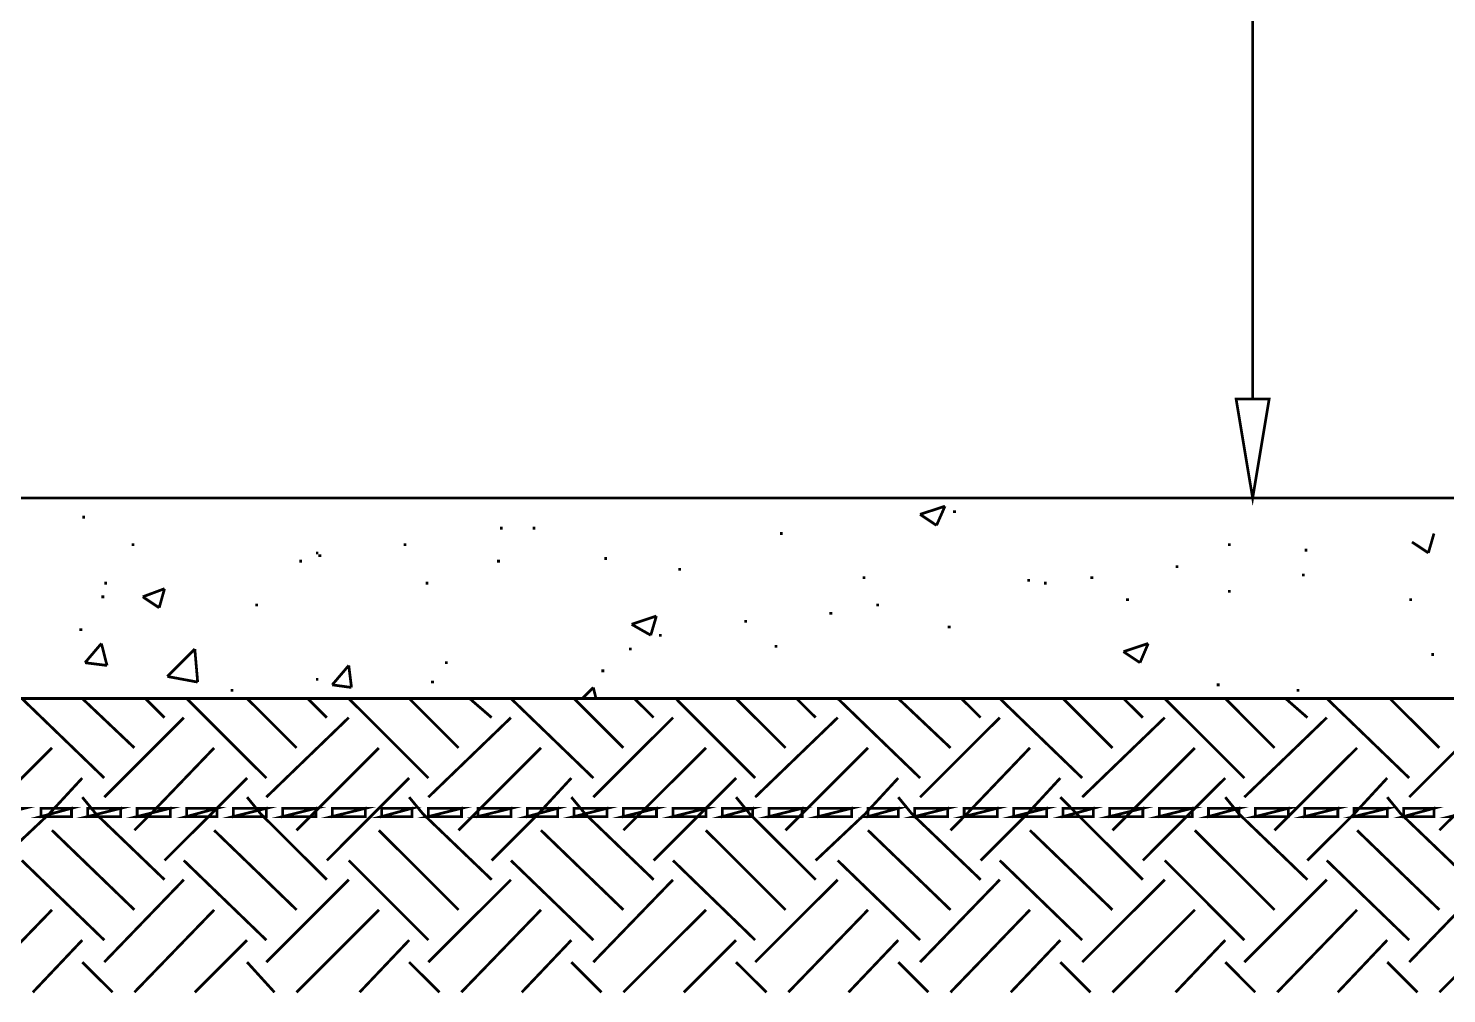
# Model space of a CAD drawing. Header units: metres. Extents: x 3290 to 4536, y 1562 to 1983.
# Drawn here: x 4047.75 to 4059.61, y 1635.2 to 1643.27 of the extents above; entities that cross this region are included whole.
import ezdxf

# ---------------------------------------------------------------- set-up
doc = ezdxf.new("R2010")
doc.units = ezdxf.units.M
for name, color, linetype in [('C00-00-00-BLACK', 7, 'Continuous'), ('C00-7E-FF', 150, 'Continuous'), ('C00-FF-00', 3, 'Continuous'), ('C95-49-00', 34, 'Continuous')]:
    doc.layers.add(name, color=color, linetype=linetype)

msp = doc.modelspace()

# ---------------------------------------------------------------- linework, layer by layer
at = {"layer": 'C00-00-00-BLACK', "const_width": 0.0229}
for points in [[(4016.209, 1639.343), (4068.831, 1639.343)], [(4051.237, 1639.343), (4051.26, 1639.343)], [(4051.237, 1639.343), (4051.26, 1639.343)], [(4053.785, 1639.343), (4053.809, 1639.343)], [(4055.21, 1639.206), (4055.418, 1639.275)], [(4055.347, 1639.114), (4055.418, 1639.275)], [(4048.205, 1639.183), (4048.228, 1639.183)], [(4055.21, 1639.206), (4055.347, 1639.114)], [(4055.486, 1639.229), (4055.51, 1639.229)], [(4051.697, 1639.091), (4051.72, 1639.091)], [(4051.971, 1639.091), (4051.994, 1639.091)], [(4054.039, 1639.046), (4054.062, 1639.046)], [(4059.459, 1638.884), (4059.506, 1639.046)], [(4048.619, 1638.952), (4048.641, 1638.952)], [(4050.893, 1638.952), (4050.915, 1638.952)], [(4057.783, 1638.952), (4057.807, 1638.952)], [(4059.322, 1638.975), (4059.459, 1638.884)], [(4050.02, 1638.815), (4050.043, 1638.815)], [(4050.158, 1638.884), (4050.18, 1638.884)], [(4050.18, 1638.861), (4050.203, 1638.861)], [(4051.673, 1638.815), (4051.697, 1638.815)], [(4052.569, 1638.837), (4052.592, 1638.837)], [(4058.425, 1638.907), (4058.448, 1638.907)], [(4053.189, 1638.746), (4053.212, 1638.746)], [(4057.346, 1638.769), (4057.37, 1638.769)], [(4058.402, 1638.7), (4058.425, 1638.7)], [(4048.389, 1638.631), (4048.412, 1638.631)], [(4048.893, 1638.585), (4048.711, 1638.517)], [(4048.848, 1638.425), (4048.893, 1638.585)], [(4051.076, 1638.631), (4051.099, 1638.631)], [(4054.729, 1638.677), (4054.751, 1638.677)], [(4056.106, 1638.654), (4056.128, 1638.654)], [(4056.245, 1638.631), (4056.267, 1638.631)], [(4056.634, 1638.677), (4056.657, 1638.677)], [(4057.783, 1638.563), (4057.807, 1638.563)], [(4048.365, 1638.517), (4048.389, 1638.517)], [(4048.711, 1638.517), (4048.848, 1638.425)], [(4049.652, 1638.448), (4049.675, 1638.448)], [(4054.843, 1638.448), (4054.866, 1638.448)], [(4056.932, 1638.494), (4056.957, 1638.494)], [(4059.299, 1638.494), (4059.322, 1638.494)], [(4052.798, 1638.287), (4053.005, 1638.356)], [(4052.958, 1638.196), (4053.005, 1638.356)], [(4054.452, 1638.379), (4054.475, 1638.379)], [(4048.181, 1638.242), (4048.205, 1638.242)], [(4052.798, 1638.287), (4052.958, 1638.196)], [(4053.74, 1638.311), (4053.762, 1638.311)], [(4055.441, 1638.264), (4055.464, 1638.264)], [(4048.228, 1637.966), (4048.365, 1638.127)], [(4048.412, 1637.943), (4048.365, 1638.127)], [(4053.028, 1638.196), (4053.05, 1638.196)], [(4053.994, 1638.104), (4054.016, 1638.104)], [(4056.91, 1638.058), (4057.117, 1638.127)], [(4057.048, 1637.966), (4057.117, 1638.127)], [(4048.917, 1637.851), (4049.146, 1638.081)], [(4049.17, 1637.804), (4049.146, 1638.081)], [(4052.776, 1638.081), (4052.798, 1638.081)], [(4056.91, 1638.058), (4057.048, 1637.966)], [(4059.483, 1638.035), (4059.506, 1638.035)], [(4048.228, 1637.966), (4048.412, 1637.943)], [(4048.917, 1637.851), (4049.17, 1637.804)], [(4050.295, 1637.781), (4050.433, 1637.943)], [(4050.456, 1637.759), (4050.433, 1637.943)], [(4051.237, 1637.966), (4051.26, 1637.966)], [(4052.546, 1637.898), (4052.569, 1637.898)], [(4049.446, 1637.736), (4049.468, 1637.736)], [(4050.158, 1637.828), (4050.18, 1637.828)], [(4050.295, 1637.781), (4050.456, 1637.759)], [(4051.122, 1637.804), (4051.145, 1637.804)], [(4052.385, 1637.667), (4052.478, 1637.759)], [(4052.5, 1637.667), (4052.478, 1637.759)], [(4057.69, 1637.781), (4057.713, 1637.781)], [(4058.357, 1637.736), (4058.38, 1637.736)], [(4019.012, 1637.667), (4066.029, 1637.667)], [(4051.053, 1637.667), (4051.076, 1637.667)]]:
    msp.add_lwpolyline(points, dxfattribs=at)
at = {"layer": 'C00-7E-FF', "const_width": 0.0229}
for points in [[(4057.99, 1640.17), (4057.99, 1645.427)], [(4056.794, 1639.343), (4058.265, 1639.343)]]:
    msp.add_lwpolyline(points, dxfattribs=at)
msp.add_lwpolyline([(4057.852, 1640.17), (4058.128, 1640.17), (4057.99, 1639.343), (4057.852, 1640.17)], close=True, dxfattribs=at)
at = {"layer": 'C00-7E-FF'}
msp.add_lwpolyline([(4057.852, 1640.17), (4058.128, 1640.17), (4057.99, 1639.343), (4057.852, 1640.17)], close=True, dxfattribs=at)
at = {"layer": 'C00-FF-00', "const_width": 0.0229}
for points in [[(4047.446, 1636.749), (4047.446, 1636.68), (4047.723, 1636.749), (4047.446, 1636.749)], [(4047.861, 1636.68), (4048.115, 1636.749), (4048.115, 1636.68), (4047.861, 1636.68)], [(4047.861, 1636.749), (4047.861, 1636.68), (4048.115, 1636.749), (4047.861, 1636.749)], [(4048.25, 1636.68), (4048.527, 1636.749), (4048.527, 1636.68), (4048.25, 1636.68)], [(4048.25, 1636.749), (4048.25, 1636.68), (4048.527, 1636.749), (4048.25, 1636.749)], [(4048.664, 1636.68), (4048.941, 1636.749), (4048.941, 1636.68), (4048.664, 1636.68)], [(4048.664, 1636.749), (4048.664, 1636.68), (4048.941, 1636.749), (4048.664, 1636.749)], [(4049.077, 1636.68), (4049.331, 1636.749), (4049.331, 1636.68), (4049.077, 1636.68)], [(4049.077, 1636.749), (4049.077, 1636.68), (4049.331, 1636.749), (4049.077, 1636.749)], [(4049.468, 1636.68), (4049.745, 1636.749), (4049.745, 1636.68), (4049.468, 1636.68)], [(4049.468, 1636.749), (4049.468, 1636.68), (4049.745, 1636.749), (4049.468, 1636.749)], [(4049.881, 1636.68), (4050.158, 1636.749), (4050.158, 1636.68), (4049.881, 1636.68)], [(4049.881, 1636.749), (4049.881, 1636.68), (4050.158, 1636.749), (4049.881, 1636.749)], [(4050.295, 1636.68), (4050.572, 1636.749), (4050.572, 1636.68), (4050.295, 1636.68)], [(4050.295, 1636.749), (4050.295, 1636.68), (4050.572, 1636.749), (4050.295, 1636.749)], [(4050.708, 1636.68), (4050.962, 1636.749), (4050.962, 1636.68), (4050.708, 1636.68)], [(4050.708, 1636.749), (4050.708, 1636.68), (4050.962, 1636.749), (4050.708, 1636.749)], [(4051.099, 1636.68), (4051.376, 1636.749), (4051.376, 1636.68), (4051.099, 1636.68)], [(4051.099, 1636.749), (4051.099, 1636.68), (4051.376, 1636.749), (4051.099, 1636.749)], [(4051.513, 1636.68), (4051.79, 1636.749), (4051.79, 1636.68), (4051.513, 1636.68)], [(4051.513, 1636.749), (4051.513, 1636.68), (4051.79, 1636.749), (4051.513, 1636.749)], [(4051.926, 1636.68), (4052.18, 1636.749), (4052.18, 1636.68), (4051.926, 1636.68)], [(4051.926, 1636.749), (4051.926, 1636.68), (4052.18, 1636.749), (4051.926, 1636.749)], [(4052.317, 1636.68), (4052.593, 1636.749), (4052.593, 1636.68), (4052.317, 1636.68)], [(4052.317, 1636.749), (4052.317, 1636.68), (4052.593, 1636.749), (4052.317, 1636.749)], [(4052.729, 1636.68), (4053.006, 1636.749), (4053.006, 1636.68), (4052.729, 1636.68)], [(4052.729, 1636.749), (4052.729, 1636.68), (4053.006, 1636.749), (4052.729, 1636.749)], [(4053.144, 1636.68), (4053.42, 1636.749), (4053.42, 1636.68), (4053.144, 1636.68)], [(4053.144, 1636.749), (4053.144, 1636.68), (4053.42, 1636.749), (4053.144, 1636.749)], [(4053.556, 1636.68), (4053.81, 1636.749), (4053.81, 1636.68), (4053.556, 1636.68)], [(4053.556, 1636.749), (4053.556, 1636.68), (4053.81, 1636.749), (4053.556, 1636.749)], [(4053.947, 1636.68), (4054.224, 1636.749), (4054.224, 1636.68), (4053.947, 1636.68)], [(4053.947, 1636.749), (4053.947, 1636.68), (4054.224, 1636.749), (4053.947, 1636.749)], [(4054.36, 1636.68), (4054.637, 1636.749), (4054.637, 1636.68), (4054.36, 1636.68)], [(4054.36, 1636.749), (4054.36, 1636.68), (4054.637, 1636.749), (4054.36, 1636.749)], [(4054.774, 1636.68), (4055.028, 1636.749), (4055.028, 1636.68), (4054.774, 1636.68)], [(4054.774, 1636.749), (4054.774, 1636.68), (4055.028, 1636.749), (4054.774, 1636.749)], [(4055.164, 1636.68), (4055.441, 1636.749), (4055.441, 1636.68), (4055.164, 1636.68)], [(4055.164, 1636.749), (4055.164, 1636.68), (4055.441, 1636.749), (4055.164, 1636.749)], [(4055.578, 1636.68), (4055.855, 1636.749), (4055.855, 1636.68), (4055.578, 1636.68)], [(4055.578, 1636.749), (4055.578, 1636.68), (4055.855, 1636.749), (4055.578, 1636.749)], [(4055.991, 1636.68), (4056.267, 1636.749), (4056.267, 1636.68), (4055.991, 1636.68)], [(4055.991, 1636.749), (4055.991, 1636.68), (4056.267, 1636.749), (4055.991, 1636.749)], [(4056.405, 1636.68), (4056.659, 1636.749), (4056.659, 1636.68), (4056.405, 1636.68)], [(4056.405, 1636.749), (4056.405, 1636.68), (4056.659, 1636.749), (4056.405, 1636.749)], [(4056.794, 1636.68), (4057.072, 1636.749), (4057.072, 1636.68), (4056.794, 1636.68)], [(4056.794, 1636.749), (4056.794, 1636.68), (4057.072, 1636.749), (4056.794, 1636.749)], [(4057.209, 1636.68), (4057.485, 1636.749), (4057.485, 1636.68), (4057.209, 1636.68)], [(4057.209, 1636.749), (4057.209, 1636.68), (4057.485, 1636.749), (4057.209, 1636.749)], [(4057.621, 1636.68), (4057.875, 1636.749), (4057.875, 1636.68), (4057.621, 1636.68)], [(4057.621, 1636.749), (4057.621, 1636.68), (4057.875, 1636.749), (4057.621, 1636.749)], [(4058.012, 1636.68), (4058.289, 1636.749), (4058.289, 1636.68), (4058.012, 1636.68)], [(4058.012, 1636.749), (4058.012, 1636.68), (4058.289, 1636.749), (4058.012, 1636.749)], [(4058.425, 1636.68), (4058.702, 1636.749), (4058.702, 1636.68), (4058.425, 1636.68)], [(4058.425, 1636.749), (4058.425, 1636.68), (4058.702, 1636.749), (4058.425, 1636.749)], [(4058.839, 1636.68), (4059.117, 1636.749), (4059.117, 1636.68), (4058.839, 1636.68)], [(4058.839, 1636.749), (4058.839, 1636.68), (4059.117, 1636.749), (4058.839, 1636.749)], [(4059.252, 1636.68), (4059.506, 1636.749), (4059.506, 1636.68), (4059.252, 1636.68)], [(4059.252, 1636.749), (4059.252, 1636.68), (4059.506, 1636.749), (4059.252, 1636.749)], [(4059.643, 1636.68), (4059.92, 1636.749), (4059.92, 1636.68), (4059.643, 1636.68)]]:
    msp.add_lwpolyline(points, close=True, dxfattribs=at)
at = {"layer": 'C00-FF-00'}
for points in [[(4047.861, 1636.749), (4047.861, 1636.68), (4048.115, 1636.749), (4047.861, 1636.749)], [(4047.861, 1636.68), (4048.115, 1636.749), (4048.115, 1636.68), (4047.861, 1636.68)], [(4048.25, 1636.749), (4048.25, 1636.68), (4048.527, 1636.749), (4048.25, 1636.749)], [(4048.25, 1636.68), (4048.527, 1636.749), (4048.527, 1636.68), (4048.25, 1636.68)], [(4048.664, 1636.749), (4048.664, 1636.68), (4048.941, 1636.749), (4048.664, 1636.749)], [(4048.664, 1636.68), (4048.941, 1636.749), (4048.941, 1636.68), (4048.664, 1636.68)], [(4049.077, 1636.749), (4049.077, 1636.68), (4049.331, 1636.749), (4049.077, 1636.749)], [(4049.077, 1636.68), (4049.331, 1636.749), (4049.331, 1636.68), (4049.077, 1636.68)], [(4049.468, 1636.749), (4049.468, 1636.68), (4049.745, 1636.749), (4049.468, 1636.749)], [(4049.468, 1636.68), (4049.745, 1636.749), (4049.745, 1636.68), (4049.468, 1636.68)], [(4049.881, 1636.749), (4049.881, 1636.68), (4050.158, 1636.749), (4049.881, 1636.749)], [(4049.881, 1636.68), (4050.158, 1636.749), (4050.158, 1636.68), (4049.881, 1636.68)], [(4050.295, 1636.749), (4050.295, 1636.68), (4050.572, 1636.749), (4050.295, 1636.749)], [(4050.295, 1636.68), (4050.572, 1636.749), (4050.572, 1636.68), (4050.295, 1636.68)], [(4050.708, 1636.749), (4050.708, 1636.68), (4050.962, 1636.749), (4050.708, 1636.749)], [(4050.708, 1636.68), (4050.962, 1636.749), (4050.962, 1636.68), (4050.708, 1636.68)], [(4051.099, 1636.749), (4051.099, 1636.68), (4051.376, 1636.749), (4051.099, 1636.749)], [(4051.099, 1636.68), (4051.376, 1636.749), (4051.376, 1636.68), (4051.099, 1636.68)], [(4051.513, 1636.749), (4051.513, 1636.68), (4051.79, 1636.749), (4051.513, 1636.749)], [(4051.513, 1636.68), (4051.79, 1636.749), (4051.79, 1636.68), (4051.513, 1636.68)], [(4051.926, 1636.749), (4051.926, 1636.68), (4052.18, 1636.749), (4051.926, 1636.749)], [(4051.926, 1636.68), (4052.18, 1636.749), (4052.18, 1636.68), (4051.926, 1636.68)], [(4052.317, 1636.749), (4052.317, 1636.68), (4052.593, 1636.749), (4052.317, 1636.749)], [(4052.317, 1636.68), (4052.593, 1636.749), (4052.593, 1636.68), (4052.317, 1636.68)], [(4052.729, 1636.749), (4052.729, 1636.68), (4053.006, 1636.749), (4052.729, 1636.749)], [(4052.729, 1636.68), (4053.006, 1636.749), (4053.006, 1636.68), (4052.729, 1636.68)], [(4053.144, 1636.749), (4053.144, 1636.68), (4053.42, 1636.749), (4053.144, 1636.749)], [(4053.144, 1636.68), (4053.42, 1636.749), (4053.42, 1636.68), (4053.144, 1636.68)], [(4053.556, 1636.749), (4053.556, 1636.68), (4053.81, 1636.749), (4053.556, 1636.749)], [(4053.556, 1636.68), (4053.81, 1636.749), (4053.81, 1636.68), (4053.556, 1636.68)], [(4053.947, 1636.749), (4053.947, 1636.68), (4054.224, 1636.749), (4053.947, 1636.749)], [(4053.947, 1636.68), (4054.224, 1636.749), (4054.224, 1636.68), (4053.947, 1636.68)], [(4054.36, 1636.749), (4054.36, 1636.68), (4054.637, 1636.749), (4054.36, 1636.749)], [(4054.36, 1636.68), (4054.637, 1636.749), (4054.637, 1636.68), (4054.36, 1636.68)], [(4054.774, 1636.749), (4054.774, 1636.68), (4055.028, 1636.749), (4054.774, 1636.749)], [(4054.774, 1636.68), (4055.028, 1636.749), (4055.028, 1636.68), (4054.774, 1636.68)], [(4055.164, 1636.749), (4055.164, 1636.68), (4055.441, 1636.749), (4055.164, 1636.749)], [(4055.164, 1636.68), (4055.441, 1636.749), (4055.441, 1636.68), (4055.164, 1636.68)], [(4055.578, 1636.749), (4055.578, 1636.68), (4055.855, 1636.749), (4055.578, 1636.749)], [(4055.578, 1636.68), (4055.855, 1636.749), (4055.855, 1636.68), (4055.578, 1636.68)], [(4055.991, 1636.749), (4055.991, 1636.68), (4056.267, 1636.749), (4055.991, 1636.749)], [(4055.991, 1636.68), (4056.267, 1636.749), (4056.267, 1636.68), (4055.991, 1636.68)], [(4056.405, 1636.749), (4056.405, 1636.68), (4056.659, 1636.749), (4056.405, 1636.749)], [(4056.405, 1636.68), (4056.659, 1636.749), (4056.659, 1636.68), (4056.405, 1636.68)], [(4056.794, 1636.749), (4056.794, 1636.68), (4057.072, 1636.749), (4056.794, 1636.749)], [(4056.794, 1636.68), (4057.072, 1636.749), (4057.072, 1636.68), (4056.794, 1636.68)], [(4057.209, 1636.749), (4057.209, 1636.68), (4057.485, 1636.749), (4057.209, 1636.749)], [(4057.209, 1636.68), (4057.485, 1636.749), (4057.485, 1636.68), (4057.209, 1636.68)], [(4057.621, 1636.749), (4057.621, 1636.68), (4057.875, 1636.749), (4057.621, 1636.749)], [(4057.621, 1636.68), (4057.875, 1636.749), (4057.875, 1636.68), (4057.621, 1636.68)], [(4058.012, 1636.749), (4058.012, 1636.68), (4058.289, 1636.749), (4058.012, 1636.749)], [(4058.012, 1636.68), (4058.289, 1636.749), (4058.289, 1636.68), (4058.012, 1636.68)], [(4058.425, 1636.749), (4058.425, 1636.68), (4058.702, 1636.749), (4058.425, 1636.749)], [(4058.425, 1636.68), (4058.702, 1636.749), (4058.702, 1636.68), (4058.425, 1636.68)], [(4058.839, 1636.749), (4058.839, 1636.68), (4059.117, 1636.749), (4058.839, 1636.749)], [(4058.839, 1636.68), (4059.117, 1636.749), (4059.117, 1636.68), (4058.839, 1636.68)], [(4059.252, 1636.749), (4059.252, 1636.68), (4059.506, 1636.749), (4059.252, 1636.749)], [(4059.252, 1636.68), (4059.506, 1636.749), (4059.506, 1636.68), (4059.252, 1636.68)]]:
    msp.add_lwpolyline(points, close=True, dxfattribs=at)
at = {"layer": 'C95-49-00', "const_width": 0.0229}
for points in [[(4048.389, 1637.002), (4047.7, 1637.667)], [(4048.641, 1637.254), (4048.205, 1637.667)], [(4048.893, 1637.507), (4048.733, 1637.667)], [(4049.744, 1637.002), (4049.077, 1637.667)], [(4049.997, 1637.254), (4049.583, 1637.667)], [(4050.25, 1637.507), (4050.089, 1637.667)], [(4051.099, 1637.002), (4050.433, 1637.667)], [(4051.351, 1637.254), (4050.938, 1637.667)], [(4051.628, 1637.507), (4051.443, 1637.667)], [(4052.478, 1637.002), (4051.789, 1637.667)], [(4052.729, 1637.254), (4052.317, 1637.667)], [(4052.982, 1637.507), (4052.821, 1637.667)], [(4053.831, 1637.002), (4053.167, 1637.667)], [(4054.085, 1637.254), (4053.671, 1637.667)], [(4054.337, 1637.507), (4054.176, 1637.667)], [(4055.21, 1637.002), (4054.521, 1637.667)], [(4055.464, 1637.254), (4055.027, 1637.667)], [(4055.716, 1637.507), (4055.555, 1637.667)], [(4056.565, 1637.002), (4055.876, 1637.667)], [(4056.818, 1637.254), (4056.405, 1637.667)], [(4057.072, 1637.507), (4056.91, 1637.667)], [(4057.921, 1637.002), (4057.255, 1637.667)], [(4058.173, 1637.254), (4057.761, 1637.667)], [(4058.448, 1637.507), (4058.265, 1637.667)], [(4059.299, 1637.002), (4058.61, 1637.667)], [(4059.551, 1637.254), (4059.137, 1637.667)], [(4048.389, 1636.842), (4049.054, 1637.507)], [(4049.744, 1636.842), (4050.433, 1637.507)], [(4051.099, 1636.842), (4051.789, 1637.507)], [(4052.478, 1636.842), (4053.144, 1637.507)], [(4053.831, 1636.842), (4054.521, 1637.507)], [(4055.21, 1636.842), (4055.876, 1637.507)], [(4056.565, 1636.842), (4057.255, 1637.507)], [(4057.921, 1636.842), (4058.61, 1637.507)], [(4059.299, 1636.842), (4059.964, 1637.507)], [(4047.263, 1636.565), (4047.401, 1636.703), (4047.952, 1637.254)], [(4048.641, 1636.565), (4048.779, 1636.703), (4049.308, 1637.254)], [(4049.997, 1636.565), (4050.135, 1636.703), (4050.685, 1637.254)], [(4051.351, 1636.565), (4051.489, 1636.703), (4052.04, 1637.254)], [(4052.729, 1636.565), (4052.867, 1636.703), (4053.419, 1637.254)], [(4054.085, 1636.565), (4054.223, 1636.703), (4054.774, 1637.254)], [(4055.464, 1636.565), (4055.601, 1636.703), (4056.128, 1637.254)], [(4056.818, 1636.565), (4056.957, 1636.703), (4057.507, 1637.254)], [(4058.173, 1636.565), (4058.311, 1636.703), (4058.863, 1637.254)], [(4059.551, 1636.565), (4059.69, 1636.703), (4060.241, 1637.254)], [(4047.515, 1636.313), (4047.929, 1636.703), (4048.205, 1637.002)], [(4048.893, 1636.313), (4049.284, 1636.703), (4049.583, 1637.002)], [(4050.25, 1636.313), (4050.639, 1636.703), (4050.938, 1637.002)], [(4051.628, 1636.313), (4052.018, 1636.703), (4052.294, 1637.002)], [(4052.982, 1636.313), (4053.373, 1636.703), (4053.671, 1637.002)], [(4054.337, 1636.313), (4054.751, 1636.703), (4055.027, 1637.002)], [(4055.716, 1636.313), (4056.106, 1636.703), (4056.382, 1637.002)], [(4057.072, 1636.313), (4057.461, 1636.703), (4057.761, 1637.002)], [(4058.448, 1636.313), (4058.839, 1636.703), (4059.115, 1637.002)], [(4048.893, 1636.152), (4048.319, 1636.703), (4048.205, 1636.842)], [(4050.25, 1636.152), (4049.697, 1636.703), (4049.583, 1636.842)], [(4051.628, 1636.152), (4051.053, 1636.703), (4050.938, 1636.842)], [(4052.982, 1636.152), (4052.409, 1636.703), (4052.294, 1636.842)], [(4054.337, 1636.152), (4053.785, 1636.703), (4053.671, 1636.842)], [(4055.716, 1636.152), (4055.141, 1636.703), (4055.027, 1636.842)], [(4057.072, 1636.152), (4056.52, 1636.703), (4056.382, 1636.842)], [(4058.448, 1636.152), (4057.875, 1636.703), (4057.761, 1636.842)], [(4059.804, 1636.152), (4059.229, 1636.703), (4059.115, 1636.842)], [(4048.641, 1635.9), (4047.952, 1636.565)], [(4049.997, 1635.9), (4049.308, 1636.565)], [(4051.351, 1635.9), (4050.685, 1636.565)], [(4052.729, 1635.9), (4052.04, 1636.565)], [(4054.085, 1635.9), (4053.419, 1636.565)], [(4055.464, 1635.9), (4054.774, 1636.565)], [(4056.818, 1635.9), (4056.128, 1636.565)], [(4058.173, 1635.9), (4057.507, 1636.565)], [(4059.551, 1635.9), (4058.863, 1636.565)], [(4048.389, 1635.647), (4047.7, 1636.313)], [(4049.744, 1635.647), (4049.054, 1636.313)], [(4051.099, 1635.647), (4050.433, 1636.313)], [(4052.478, 1635.647), (4051.789, 1636.313)], [(4053.831, 1635.647), (4053.144, 1636.313)], [(4055.21, 1635.647), (4054.521, 1636.313)], [(4056.565, 1635.647), (4055.876, 1636.313)], [(4057.921, 1635.647), (4057.255, 1636.313)], [(4059.299, 1635.647), (4058.61, 1636.313)], [(4048.389, 1635.463), (4049.054, 1636.152)], [(4049.744, 1635.463), (4050.433, 1636.152)], [(4051.099, 1635.463), (4051.789, 1636.152)], [(4052.478, 1635.463), (4053.144, 1636.152)], [(4053.831, 1635.463), (4054.521, 1636.152)], [(4055.21, 1635.463), (4055.876, 1636.152)], [(4056.565, 1635.463), (4057.255, 1636.152)], [(4057.921, 1635.463), (4058.61, 1636.152)], [(4059.299, 1635.463), (4059.964, 1636.152)], [(4047.286, 1635.211), (4047.952, 1635.9)], [(4048.641, 1635.211), (4049.308, 1635.9)], [(4049.997, 1635.211), (4050.685, 1635.9)], [(4051.374, 1635.211), (4052.04, 1635.9)], [(4052.729, 1635.211), (4053.419, 1635.9)], [(4054.108, 1635.211), (4054.774, 1635.9)], [(4055.464, 1635.211), (4056.128, 1635.9)], [(4056.818, 1635.211), (4057.507, 1635.9)], [(4058.196, 1635.211), (4058.863, 1635.9)], [(4059.551, 1635.211), (4060.241, 1635.9)], [(4047.792, 1635.211), (4048.205, 1635.647)], [(4049.146, 1635.211), (4049.583, 1635.647)], [(4050.524, 1635.211), (4050.938, 1635.647)], [(4051.88, 1635.211), (4052.294, 1635.647)], [(4053.235, 1635.211), (4053.671, 1635.647)], [(4054.612, 1635.211), (4055.027, 1635.647)], [(4055.968, 1635.211), (4056.382, 1635.647)], [(4057.346, 1635.211), (4057.761, 1635.647)], [(4058.702, 1635.211), (4059.115, 1635.647)], [(4048.459, 1635.211), (4048.205, 1635.463)], [(4049.812, 1635.211), (4049.583, 1635.463)], [(4051.191, 1635.211), (4050.938, 1635.463)], [(4052.546, 1635.211), (4052.294, 1635.463)], [(4053.925, 1635.211), (4053.671, 1635.463)], [(4055.279, 1635.211), (4055.027, 1635.463)], [(4056.634, 1635.211), (4056.382, 1635.463)], [(4058.012, 1635.211), (4057.761, 1635.463)], [(4059.368, 1635.211), (4059.115, 1635.463)]]:
    msp.add_lwpolyline(points, dxfattribs=at)

doc.saveas('drawing.dxf')
